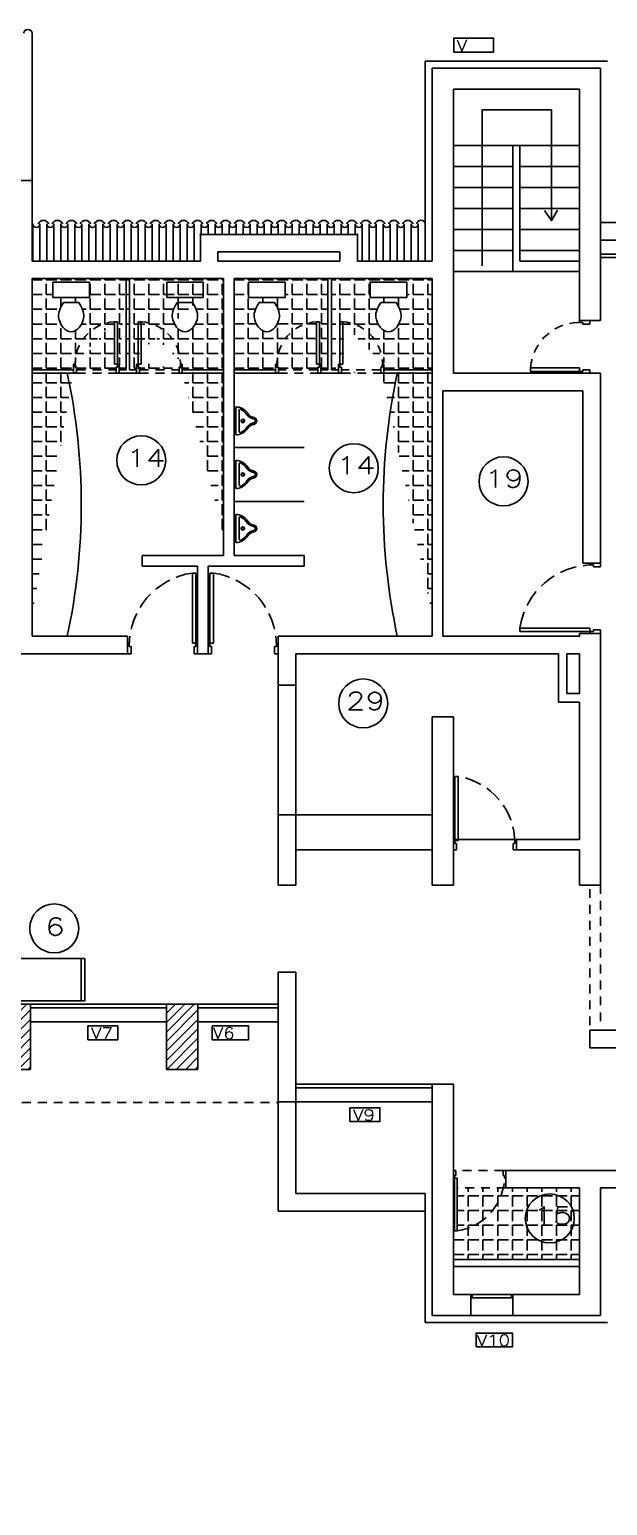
# Model space of a CAD drawing. Extents: x 672 to 748.9, y 170.5 to 217.8.
# Drawn here: x 711.24 to 719.49, y 196.77 to 217.82 of the extents above; entities that cross this region are included whole.
import ezdxf

# ---------------------------------------------------------------- set-up
doc = ezdxf.new("R2010")
doc.units = 0
doc.header["$LTSCALE"] = 0.02
doc.header["$MEASUREMENT"] = 0
doc.linetypes.add('ACAD_ISO02W100', pattern=[15, 12, -3])
doc.linetypes.add('HIDDEN', pattern=[9.525, 6.35, -3.175])
doc.layers.get('0').update_dxf_attribs({"linetype": 'CONTINUOUS'})
doc.layers.get('DEFPOINTS').update_dxf_attribs({"linetype": 'CONTINUOUS'})
for name, color, linetype in [('ACHURADO', 1, 'CONTINUOUS'), ('BAÑOS', 7, 'CONTINUOUS'), ('CUBIERTA', 12, 'CONTINUOUS'), ('LETRA', 21, 'CONTINUOUS'), ('MUEBLES', 7, 'CONTINUOUS'), ('MUROBAJO', 4, 'CONTINUOUS'), ('MUROS', 5, 'CONTINUOUS'), ('PISO', 1, 'CONTINUOUS'), ('PROYECCIONES', 253, 'HIDDEN'), ('PUERTAS', 40, 'CONTINUOUS'), ('VENTANAS', 40, 'CONTINUOUS')]:
    doc.layers.add(name, color=color, linetype=linetype)
doc.styles.add('ROMANS', font='romans.shx', dxfattribs={"width": 0.8})
doc.styles.get("Standard").update_dxf_attribs({"font": 'romans.shx', "width": 1.3})
pattern_1 = [(0, (-57.3638, 96.90203), (0, 0.20955), [0.1524, -0.05715]), (90, (-57.3638, 96.90203), (-0.20955, 1e-17), [0.1524, -0.05715])]

# ---------------------------------------------------------------- blocks, each defined once
blk = doc.blocks.new('PUERTA3')
at = {"layer": 'PUERTAS', "color": 4}
for p, q in [((-0.075, 0.15), (-0.075, 1.15)), ((-0.025, 1.15), (-0.075, 1.15)), ((-0.025, 0.15), (-0.025, 1.15)), ((-0.025, 0.15), (-0.075, 0.15))]:
    blk.add_line(p, q, dxfattribs=at)
at = {"layer": 'PUERTAS', "color": 7}
for p, q in [((-1, 0), (-1, 0.15)), ((-0.975, 0.15), (-1, 0.15)), ((-0.975, 0.1), (-0.975, 0.15)), ((-0.95, 0.1), (-0.975, 0.1)), ((-0.95, 0), (-0.95, 0.1)), ((-0.05, 0), (-0.05, 0.1)), ((-0.025, 0.1), (-0.05, 0.1))]:
    blk.add_line(p, q, dxfattribs=at)
at = {"layer": 'PUERTAS', "color": 7, "linetype": 'ACAD_ISO02W100'}
for p, q in [((0, 0), (-0.05, 0)), ((0, 0), (0, 0.15)), ((-0.95, 0), (-1, 0))]:
    blk.add_line(p, q, dxfattribs=at)
at = {"layer": 'PUERTAS', "color": 7, "linetype": 'Continuous'}
for p, q in [((0, 0.15), (-0.025, 0.15)), ((-0.025, 0.15), (-0.025, 0.1))]:
    blk.add_line(p, q, dxfattribs=at)
at = {"layer": 'PUERTAS', "color": 1, "linetype": 'ACAD_ISO02W100'}
blk.add_arc((0.075, 0.111), 1.05, 98.2102, 180.5872, dxfattribs=at)
blk = doc.blocks.new('SERVIDORESCONSULTA')
at = {"layer": 'MUEBLES', "linetype": 'Continuous'}
for p, q in [((-0.05, 0.6), (-0.05, 1.5)), ((-0.05, 0), (-0.05, 1.5)), ((0.05, 1.5), (-0.05, 1.5)), ((0.05, 0), (0.05, 1.5)), ((-1, 0), (-1, 0.6)), ((-0.05, 0.6), (-1, 0.6)), ((-0.95, 0), (-0.95, 0.6)), ((1, 0.6), (0.05, 0.6)), ((0.95, 0), (0.95, 0.6)), ((1, 0), (1, 0.6)), ((0, 0), (-1, 0)), ((0, 0), (1, 0))]:
    blk.add_line(p, q, dxfattribs=at)
blk = doc.blocks.new('PUERTA4')
at = {"layer": 'PUERTAS', "color": 4}
for p, q in [((-0.075, 0.15), (-0.075, 1.15)), ((-0.025, 1.15), (-0.075, 1.15)), ((-0.025, 0.15), (-0.025, 1.15)), ((-0.025, 0.15), (-0.075, 0.15))]:
    blk.add_line(p, q, dxfattribs=at)
at = {"layer": 'PUERTAS', "color": 7}
for p, q in [((-1, 0), (-1, 0.15)), ((-0.975, 0.15), (-1, 0.15)), ((-0.975, 0.1), (-0.975, 0.15)), ((-0.95, 0.1), (-0.975, 0.1)), ((-0.95, 0), (-0.95, 0.1)), ((-0.05, 0), (-0.05, 0.1)), ((-0.025, 0.1), (-0.05, 0.1))]:
    blk.add_line(p, q, dxfattribs=at)
at = {"layer": 'PUERTAS', "color": 7, "linetype": 'ACAD_ISO02W100'}
for p, q in [((0, 0), (-0.05, 0)), ((0, 0), (0, 0.15)), ((-0.95, 0), (-1, 0))]:
    blk.add_line(p, q, dxfattribs=at)
at = {"layer": 'PUERTAS', "color": 7, "linetype": 'Continuous'}
for p, q in [((0, 0.15), (-0.025, 0.15)), ((-0.025, 0.15), (-0.025, 0.1))]:
    blk.add_line(p, q, dxfattribs=at)
at = {"layer": 'PUERTAS', "color": 1, "linetype": 'ACAD_ISO02W100'}
blk.add_arc((0.075, 0.111), 1.05, 98.2102, 180.5872, dxfattribs=at)
blk = doc.blocks.new('PUERTA2')
at = {"layer": 'PUERTAS', "color": 7}
for p, q in [((-0.15, 0.725), (-0.15, 0.75)), ((0, 0.75), (-0.15, 0.75)), ((-0.1, 0.725), (-0.15, 0.725)), ((-0.1, 0.7), (-0.1, 0.725)), ((0, 0.7), (-0.1, 0.7)), ((0, 0), (-0.15, 0)), ((0, 0.05), (-0.1, 0.05)), ((-0.1, 0.025), (-0.1, 0.05))]:
    blk.add_line(p, q, dxfattribs=at)
at = {"layer": 'PUERTAS', "color": 7, "linetype": 'ACAD_ISO02W100'}
for p, q in [((0, 0.7), (0, 0.75)), ((0, 0), (0, 0.05))]:
    blk.add_line(p, q, dxfattribs=at)
at = {"layer": 'PUERTAS', "color": 4}
for p, q in [((-0.15, 0.075), (-0.848, 0.075)), ((-0.848, 0.075), (-0.848, 0.025)), ((-0.15, 0.025), (-0.848, 0.025)), ((-0.15, 0.025), (-0.15, 0.075))]:
    blk.add_line(p, q, dxfattribs=at)
at = {"layer": 'PUERTAS', "color": 7, "linetype": 'Continuous'}
for p, q in [((-0.15, 0.025), (-0.1, 0.025)), ((-0.15, 0), (-0.15, 0.025))]:
    blk.add_line(p, q, dxfattribs=at)
at = {"layer": 'PUERTAS', "color": 1, "linetype": 'HIDDEN'}
blk.add_arc((-0.15, 0.025), 0.7, 85.904, 175.904, dxfattribs=at)
blk = doc.blocks.new('PUERTA1')
at = {"layer": 'PUERTAS', "color": 4}
for p, q in [((-0.075, 0.848), (-0.025, 0.848)), ((-0.075, 0.15), (-0.075, 0.848)), ((-0.025, 0.15), (-0.025, 0.848)), ((-0.025, 0.15), (-0.075, 0.15))]:
    blk.add_line(p, q, dxfattribs=at)
at = {"layer": 'PUERTAS', "color": 7}
for p, q in [((-0.75, 0.15), (-0.75, 0)), ((-0.725, 0.15), (-0.75, 0.15)), ((-0.7, 0), (-0.75, 0)), ((-0.725, 0.1), (-0.725, 0.15)), ((-0.7, 0.1), (-0.725, 0.1)), ((-0.7, 0), (-0.7, 0.1)), ((-0.05, 0), (-0.05, 0.1)), ((-0.025, 0.1), (-0.05, 0.1)), ((0, 0), (-0.05, 0)), ((0, 0.15), (0, 0))]:
    blk.add_line(p, q, dxfattribs=at)
at = {"layer": 'PUERTAS', "color": 7, "linetype": 'Continuous'}
for q in [(0, 0.15), (-0.025, 0.1)]:
    blk.add_line((-0.025, 0.15), q, dxfattribs=at)
at = {"layer": 'PUERTAS', "color": 1, "linetype": 'HIDDEN'}
blk.add_arc((-0.025, 0.15), 0.7, 94.096, 184.096, dxfattribs=at)
blk = doc.blocks.new('ORINAL')
at = {"layer": 'BAÑOS', "linetype": 'Continuous'}
for p, q in [((0, 0.2), (0, -0.2)), ((0.05, 0.155), (0.05, -0.155))]:
    blk.add_line(p, q, dxfattribs=at)
for radius in [0.025, 0.02]:
    blk.add_circle((0.1, 0), radius, dxfattribs=at)
for centre, radius, start, end in [((0, 0), 0.2, 32.9314, 90), ((0.063, 0.154), 0.0132, 68.2939, 175.9794), ((0, 0), 0.18, 32.9314, 67.8012), ((0.281, 0.182), 0.155, 213.0366, 260.2168), ((0.281, 0.182), 0.135, 213.0366, 260.2168), ((0.25, 0), 0.03, 0, 80.7984), ((0.25, 0), 0.03, 279.2016, 0), ((0.25, 0), 0.05, 0, 80.7984), ((0.25, 0), 0.05, 279.2016, 0), ((0, 0), 0.2, 270, 327.0686), ((0.063, -0.154), 0.0132, 184.0206, 291.7061), ((0, 0), 0.18, 292.1988, 327.0686), ((0.281, -0.182), 0.155, 99.7832, 146.9634), ((0.281, -0.182), 0.135, 99.7832, 146.9634)]:
    blk.add_arc(centre, radius, start, end, dxfattribs=at)
blk = doc.blocks.new('SANITARIO')
at = {"layer": 'BAÑOS'}
for p, q in [((-0.257, -0.22), (-0.257, 0)), ((-0.257, 0), (0.263, 0)), ((0.263, 0), (0.263, -0.22)), ((-0.257, -0.22), (0.263, -0.22)), ((-0.107, -0.29), (0.113, -0.29))]:
    blk.add_line(p, q, dxfattribs=at)
blk.add_spline([(-0.107, -0.29), (-0.177, -0.5), (0.003, -0.71), (0.183, -0.5), (0.113, -0.29)], degree=3, dxfattribs=at)

msp = doc.modelspace()

# ---------------------------------------------------------------- hatches: boundary and pattern name
at = {"layer": 'ACHURADO', "linetype": 'Continuous'}
h = msp.add_hatch(dxfattribs=at)
h.set_pattern_fill('ANGLE', color=256, scale=0.03, style=0)
h.set_pattern_definition(pattern_1)
h.paths.add_polyline_path([(712.0907, 214.2191), (712.0907, 213.9991), (711.5707, 213.9991), (711.5707, 214.2191)], flags=16)
edge = h.paths.add_edge_path(flags=16)
edge.add_line((711.7207, 213.9291), (711.9407, 213.9291))
edge.add_spline(control_points=[(711.9407, 213.9291), (711.9798, 213.8627), (712.068, 213.7134), (711.8307, 213.3956), (711.5933, 213.7134), (711.6815, 213.8627), (711.7207, 213.9291)], knot_values=[0, 0, 0, 0, 0.2213594, 0.4979458, 0.7745321, 0.9958915, 0.9958915, 0.9958915, 0.9958915], degree=3, periodic=0)
edge = h.paths.add_edge_path(flags=0)
edge.add_line((711.7207, 213.9291), (711.9407, 213.9291))
edge.add_spline(control_points=[(711.9407, 213.9291), (711.9798, 213.8627), (712.068, 213.7134), (711.8307, 213.3956), (711.5933, 213.7134), (711.6815, 213.8627), (711.7207, 213.9291)], knot_values=[0, 0, 0, 0, 0.2213594, 0.4979458, 0.7745321, 0.9958915, 0.9958915, 0.9958915, 0.9958915], degree=3, periodic=0)
edge = h.paths.add_edge_path(flags=0)
edge.add_line((711.7207, 213.9291), (711.9407, 213.9291))
edge.add_spline(control_points=[(711.9407, 213.9291), (711.9798, 213.8627), (712.068, 213.7134), (711.8307, 213.3956), (711.5933, 213.7134), (711.6815, 213.8627), (711.7207, 213.9291)], knot_values=[0, 0, 0, 0, 0.2213594, 0.4979458, 0.7745321, 0.9958915, 0.9958915, 0.9958915, 0.9958915], degree=3, periodic=0)
edge = h.paths.add_edge_path(flags=0)
edge.add_line((711.7207, 213.9291), (711.9407, 213.9291))
edge.add_spline(control_points=[(711.9407, 213.9291), (711.9798, 213.8627), (712.068, 213.7134), (711.8307, 213.3956), (711.5933, 213.7134), (711.6815, 213.8627), (711.7207, 213.9291)], knot_values=[0, 0, 0, 0, 0.2213594, 0.4979458, 0.7745321, 0.9958915, 0.9958915, 0.9958915, 0.9958915], degree=3, periodic=0)
edge = h.paths.add_edge_path(flags=0)
edge.add_line((711.7207, 213.9291), (711.9407, 213.9291))
edge.add_spline(control_points=[(711.9407, 213.9291), (711.9798, 213.8627), (712.068, 213.7134), (711.8307, 213.3956), (711.5933, 213.7134), (711.6815, 213.8627), (711.7207, 213.9291)], knot_values=[0, 0, 0, 0, 0.2213594, 0.4979458, 0.7745321, 0.9958915, 0.9958915, 0.9958915, 0.9958915], degree=3, periodic=0)
edge = h.paths.add_edge_path(flags=0)
edge.add_line((711.7207, 213.9291), (711.9407, 213.9291))
edge.add_spline(control_points=[(711.9407, 213.9291), (711.9798, 213.8627), (712.068, 213.7134), (711.8307, 213.3956), (711.5933, 213.7134), (711.6815, 213.8627), (711.7207, 213.9291)], knot_values=[0, 0, 0, 0, 0.2213594, 0.4979458, 0.7745321, 0.9958915, 0.9958915, 0.9958915, 0.9958915], degree=3, periodic=0)
edge = h.paths.add_edge_path(flags=0)
edge.add_line((711.7207, 213.9291), (711.9407, 213.9291))
edge.add_spline(control_points=[(711.9407, 213.9291), (711.9798, 213.8627), (712.068, 213.7134), (711.8307, 213.3956), (711.5933, 213.7134), (711.6815, 213.8627), (711.7207, 213.9291)], knot_values=[0, 0, 0, 0, 0.2213594, 0.4979458, 0.7745321, 0.9958915, 0.9958915, 0.9958915, 0.9958915], degree=3, periodic=0)
edge = h.paths.add_edge_path(flags=0)
edge.add_line((711.7207, 213.9291), (711.9407, 213.9291))
edge.add_spline(control_points=[(711.9407, 213.9291), (711.9798, 213.8627), (712.068, 213.7134), (711.8307, 213.3956), (711.5933, 213.7134), (711.6815, 213.8627), (711.7207, 213.9291)], knot_values=[0, 0, 0, 0, 0.2213594, 0.4979458, 0.7745321, 0.9958915, 0.9958915, 0.9958915, 0.9958915], degree=3, periodic=0)
edge = h.paths.add_edge_path(flags=0)
edge.add_line((711.7207, 213.9291), (711.9407, 213.9291))
edge.add_spline(control_points=[(711.9407, 213.9291), (711.9798, 213.8627), (712.068, 213.7134), (711.8307, 213.3956), (711.5933, 213.7134), (711.6815, 213.8627), (711.7207, 213.9291)], knot_values=[0, 0, 0, 0, 0.2213594, 0.4979458, 0.7745321, 0.9958915, 0.9958915, 0.9958915, 0.9958915], degree=3, periodic=0)
edge = h.paths.add_edge_path()
edge.add_line((714.0079, 214.2691), (711.2779, 214.2691))
edge.add_line((711.2779, 214.2691), (711.2779, 209.4691))
edge.add_line((711.8679, 212.9691), (711.2779, 212.9691))
edge.add_line((711.9179, 212.9691), (712.4679, 212.9691))
edge.add_line((712.6179, 212.9691), (712.5179, 212.9691))
edge.add_line((712.6179, 214.2691), (712.6179, 212.9691))
edge.add_line((712.4929, 213.0191), (712.4929, 213.6691))
edge.add_line((712.4429, 213.0691), (712.4429, 213.6691))
edge.add_line((711.8929, 213.0691), (711.8679, 213.0691))
edge.add_line((711.9179, 213.0191), (711.8929, 213.0191))
edge.add_line((711.8929, 213.0191), (711.8929, 213.0691))
edge.add_line((711.8679, 213.0691), (711.8679, 212.9191))
edge.add_line((711.9179, 212.9191), (711.9179, 213.0191))
edge.add_line((712.4429, 213.6691), (712.4929, 213.6691))
edge.add_line((712.5179, 213.0691), (712.4429, 213.0691))
edge.add_line((712.5179, 213.0691), (712.5179, 212.9191))
edge.add_line((712.4929, 213.0191), (712.4679, 213.0191))
edge.add_line((712.4679, 212.9191), (712.4679, 213.0191))
h = msp.add_hatch(dxfattribs=at)
h.set_pattern_fill('ANGLE', color=256, scale=0.03, style=0)
h.set_pattern_definition(pattern_1)
edge = h.paths.add_edge_path(flags=16)
edge.add_spline(control_points=[(713.344, 213.9291), (713.3048, 213.8627), (713.2166, 213.7134), (713.454, 213.3956), (713.6913, 213.7134), (713.6032, 213.8627), (713.564, 213.9291)], knot_values=[0, 0, 0, 0, 0.2213594, 0.4979458, 0.7745321, 0.9958915, 0.9958915, 0.9958915, 0.9958915], degree=3, periodic=0)
edge.add_line((713.564, 213.9291), (713.344, 213.9291))
h.paths.add_polyline_path([(713.194, 213.9991), (713.714, 213.9991), (713.714, 214.2191), (713.194, 214.2191)], flags=16)
h.paths.add_polyline_path([(713.194, 213.9991), (713.714, 213.9991), (713.714, 214.2191), (713.194, 214.2191)], flags=0)
h.paths.add_polyline_path([(713.194, 213.9991), (713.714, 213.9991), (713.714, 214.2191), (713.194, 214.2191)], flags=0)
h.paths.add_polyline_path([(713.194, 213.9991), (713.714, 213.9991), (713.714, 214.2191), (713.194, 214.2191)], flags=0)
h.paths.add_polyline_path([(713.194, 213.9991), (713.714, 213.9991), (713.714, 214.2191), (713.194, 214.2191)], flags=0)
h.paths.add_polyline_path([(713.194, 213.9991), (713.714, 213.9991), (713.714, 214.2191), (713.194, 214.2191)], flags=0)
h.paths.add_polyline_path([(713.194, 213.9991), (713.714, 213.9991), (713.714, 214.2191), (713.194, 214.2191)], flags=0)
h.paths.add_polyline_path([(713.194, 213.9991), (713.714, 213.9991), (713.714, 214.2191), (713.194, 214.2191)], flags=0)
h.paths.add_polyline_path([(713.194, 213.9991), (713.714, 213.9991), (713.714, 214.2191), (713.194, 214.2191)], flags=0)
edge = h.paths.add_edge_path()
edge.add_line((714.0079, 214.2691), (711.2779, 214.2691))
edge.add_line((712.6679, 214.2691), (712.6679, 212.9691))
edge.add_line((712.7679, 212.9691), (712.6679, 212.9691))
edge.add_line((712.8179, 212.9691), (713.3679, 212.9691))
edge.add_line((714.0079, 212.9691), (713.4179, 212.9691))
edge.add_line((714.0079, 210.6191), (714.0079, 214.2691))
edge.add_line((712.8429, 213.0691), (712.8429, 213.6691))
edge.add_line((712.7929, 213.0191), (712.7929, 213.6691))
edge.add_line((712.7679, 213.0691), (712.8429, 213.0691))
edge.add_line((712.7679, 213.0691), (712.7679, 212.9191))
edge.add_line((712.7929, 213.0191), (712.8179, 213.0191))
edge.add_line((712.8179, 212.9191), (712.8179, 213.0191))
edge.add_line((712.8429, 213.6691), (712.7929, 213.6691))
edge.add_line((713.4179, 213.0691), (713.4179, 212.9191))
edge.add_line((713.3929, 213.0691), (713.4179, 213.0691))
edge.add_line((713.3929, 213.0191), (713.3929, 213.0691))
edge.add_line((713.3679, 212.9191), (713.3679, 213.0191))
edge.add_line((713.3679, 213.0191), (713.3929, 213.0191))
at = {"layer": 'ACHURADO', "linetype": 'Continuous', "ltscale": 0.02}
h = msp.add_hatch(dxfattribs=at)
h.set_pattern_fill('ANGLE', color=256, scale=0.03, style=0)
h.set_pattern_definition([(0, (-115.66951, 0.3), (0, 0.20955), [0.1524, -0.05715]), (90, (-115.66951, 0.3), (-0.20955, 1e-17), [0.1524, -0.05715])])
edge = h.paths.add_edge_path()
edge.add_line((715.333, 213.6532), (715.3763, 213.6532))
edge.add_line((715.3763, 213.6532), (715.3763, 213.0489))
edge.add_line((715.3763, 213.0489), (715.3979, 213.0489))
edge.add_line((715.3979, 213.0489), (715.3979, 212.9691))
edge.add_line((715.3979, 212.9691), (715.4979, 212.9691))
edge.add_line((715.4979, 212.9691), (715.4979, 214.2691))
edge.add_line((715.4979, 214.2691), (715.1879, 214.2691))
edge.add_line((715.1879, 214.2691), (714.6227, 214.2691))
edge.add_line((714.6227, 214.2691), (714.6227, 214.2191))
edge.add_line((714.6227, 214.2191), (714.8858, 214.2191))
edge.add_line((714.8858, 214.2191), (714.8858, 213.9991))
edge.add_line((714.8858, 213.9991), (714.6227, 213.9991))
edge.add_line((714.6227, 213.9991), (714.6227, 213.9291))
edge.add_line((714.6227, 213.9291), (714.7358, 213.9291))
edge.add_spline(control_points=[(714.7358, 213.9291), (714.775, 213.8627), (714.8631, 213.7134), (714.6258, 213.3956), (714.3884, 213.7134), (714.4766, 213.8627), (714.5158, 213.9291)], knot_values=[0, 0, 0, 0, 0.2213594, 0.4979458, 0.7745321, 0.9958915, 0.9958915, 0.9958915, 0.9958915], degree=3, periodic=0)
edge.add_line((714.5158, 213.9291), (714.6227, 213.9291))
edge.add_line((714.6227, 213.9291), (714.6227, 213.9991))
edge.add_line((714.6227, 213.9991), (714.3658, 213.9991))
edge.add_line((714.3658, 213.9991), (714.3658, 214.2191))
edge.add_line((714.3658, 214.2191), (714.6227, 214.2191))
edge.add_line((714.6227, 214.2191), (714.6227, 214.2691))
edge.add_line((714.6227, 214.2691), (714.1579, 214.2691))
edge.add_line((714.1579, 214.2691), (714.1579, 212.9691))
edge.add_line((714.1579, 212.9691), (714.7488, 212.9691))
edge.add_line((714.7488, 212.9691), (714.7488, 213.0489))
edge.add_line((714.7488, 213.0489), (714.7704, 213.0489))
edge.add_arc((715.3763, 213.0489), 0.6058, 94.09604, 180, ccw=False)
h.paths.add_polyline_path([(714.772, 213.0057), (714.7921, 213.0057), (714.7921, 212.9691), (715.3547, 212.9691), (715.3547, 213.0057), (715.3763, 213.0057), (715.3763, 213.0489), (715.333, 213.0489), (715.333, 213.6532, 0.4142136)], flags=17)
at = {"layer": 'ACHURADO', "linetype": 'Continuous'}
h = msp.add_hatch(dxfattribs=at)
h.set_pattern_fill('ANGLE', color=256, scale=0.03, style=0)
h.set_pattern_definition(pattern_1)
h.paths.add_polyline_path([(716.102, 214.2191), (716.622, 214.2191), (716.622, 213.9991), (716.102, 213.9991)], flags=16)
edge = h.paths.add_edge_path(flags=16)
edge.add_line((716.252, 213.9291), (716.472, 213.9291))
edge.add_spline(control_points=[(716.472, 213.9291), (716.5112, 213.8627), (716.5993, 213.7134), (716.362, 213.3956), (716.1246, 213.7134), (716.2128, 213.8627), (716.252, 213.9291)], knot_values=[0, 0, 0, 0, 0.2213594, 0.4979458, 0.7745321, 0.9958915, 0.9958915, 0.9958915, 0.9958915], degree=3, periodic=0)
edge = h.paths.add_edge_path(flags=0)
edge.add_line((716.252, 213.9291), (716.472, 213.9291))
edge.add_spline(control_points=[(716.472, 213.9291), (716.5112, 213.8627), (716.5993, 213.7134), (716.362, 213.3956), (716.1246, 213.7134), (716.2128, 213.8627), (716.252, 213.9291)], knot_values=[0, 0, 0, 0, 0.2213594, 0.4979458, 0.7745321, 0.9958915, 0.9958915, 0.9958915, 0.9958915], degree=3, periodic=0)
edge = h.paths.add_edge_path(flags=0)
edge.add_line((716.252, 213.9291), (716.472, 213.9291))
edge.add_spline(control_points=[(716.472, 213.9291), (716.5112, 213.8627), (716.5993, 213.7134), (716.362, 213.3956), (716.1246, 213.7134), (716.2128, 213.8627), (716.252, 213.9291)], knot_values=[0, 0, 0, 0, 0.2213594, 0.4979458, 0.7745321, 0.9958915, 0.9958915, 0.9958915, 0.9958915], degree=3, periodic=0)
edge = h.paths.add_edge_path(flags=0)
edge.add_line((716.252, 213.9291), (716.472, 213.9291))
edge.add_spline(control_points=[(716.472, 213.9291), (716.5112, 213.8627), (716.5993, 213.7134), (716.362, 213.3956), (716.1246, 213.7134), (716.2128, 213.8627), (716.252, 213.9291)], knot_values=[0, 0, 0, 0, 0.2213594, 0.4979458, 0.7745321, 0.9958915, 0.9958915, 0.9958915, 0.9958915], degree=3, periodic=0)
edge = h.paths.add_edge_path(flags=0)
edge.add_line((716.252, 213.9291), (716.472, 213.9291))
edge.add_spline(control_points=[(716.472, 213.9291), (716.5112, 213.8627), (716.5993, 213.7134), (716.362, 213.3956), (716.1246, 213.7134), (716.2128, 213.8627), (716.252, 213.9291)], knot_values=[0, 0, 0, 0, 0.2213594, 0.4979458, 0.7745321, 0.9958915, 0.9958915, 0.9958915, 0.9958915], degree=3, periodic=0)
edge = h.paths.add_edge_path(flags=0)
edge.add_line((716.252, 213.9291), (716.472, 213.9291))
edge.add_spline(control_points=[(716.472, 213.9291), (716.5112, 213.8627), (716.5993, 213.7134), (716.362, 213.3956), (716.1246, 213.7134), (716.2128, 213.8627), (716.252, 213.9291)], knot_values=[0, 0, 0, 0, 0.2213594, 0.4979458, 0.7745321, 0.9958915, 0.9958915, 0.9958915, 0.9958915], degree=3, periodic=0)
edge = h.paths.add_edge_path(flags=0)
edge.add_line((716.252, 213.9291), (716.472, 213.9291))
edge.add_spline(control_points=[(716.472, 213.9291), (716.5112, 213.8627), (716.5993, 213.7134), (716.362, 213.3956), (716.1246, 213.7134), (716.2128, 213.8627), (716.252, 213.9291)], knot_values=[0, 0, 0, 0, 0.2213594, 0.4979458, 0.7745321, 0.9958915, 0.9958915, 0.9958915, 0.9958915], degree=3, periodic=0)
edge = h.paths.add_edge_path(flags=0)
edge.add_line((716.252, 213.9291), (716.472, 213.9291))
edge.add_spline(control_points=[(716.472, 213.9291), (716.5112, 213.8627), (716.5993, 213.7134), (716.362, 213.3956), (716.1246, 213.7134), (716.2128, 213.8627), (716.252, 213.9291)], knot_values=[0, 0, 0, 0, 0.2213594, 0.4979458, 0.7745321, 0.9958915, 0.9958915, 0.9958915, 0.9958915], degree=3, periodic=0)
edge = h.paths.add_edge_path(flags=0)
edge.add_line((716.252, 213.9291), (716.472, 213.9291))
edge.add_spline(control_points=[(716.472, 213.9291), (716.5112, 213.8627), (716.5993, 213.7134), (716.362, 213.3956), (716.1246, 213.7134), (716.2128, 213.8627), (716.252, 213.9291)], knot_values=[0, 0, 0, 0, 0.2213594, 0.4979458, 0.7745321, 0.9958915, 0.9958915, 0.9958915, 0.9958915], degree=3, periodic=0)
edge = h.paths.add_edge_path()
edge.add_line((716.9879, 214.2691), (716.9879, 209.4691))
edge.add_line((716.9879, 214.2691), (715.1879, 214.2691))
edge.add_line((715.5479, 214.2691), (715.5479, 212.9691))
edge.add_line((715.5479, 212.9691), (715.6479, 212.9691))
edge.add_line((716.2479, 212.9691), (715.6979, 212.9691))
edge.add_line((716.2979, 212.9691), (716.9879, 212.9691))
edge.add_line((715.6979, 212.9191), (715.6979, 213.0191))
edge.add_line((715.6729, 213.0191), (715.6979, 213.0191))
edge.add_line((715.6729, 213.0191), (715.6729, 213.6691))
edge.add_line((715.6479, 213.0691), (715.7229, 213.0691))
edge.add_line((715.6479, 213.0691), (715.6479, 212.9191))
edge.add_line((715.7229, 213.0691), (715.7229, 213.6691))
edge.add_line((715.7229, 213.6691), (715.6729, 213.6691))
edge.add_line((716.2729, 213.0691), (716.2979, 213.0691))
edge.add_line((716.2979, 213.0691), (716.2979, 212.9191))
edge.add_line((716.2729, 213.0191), (716.2729, 213.0691))
edge.add_line((716.2479, 213.0191), (716.2729, 213.0191))
edge.add_line((716.2479, 212.9191), (716.2479, 213.0191))
at = {"layer": 'ACHURADO'}
h = msp.add_hatch(dxfattribs=at)
h.set_pattern_fill('ANSI31', color=256, scale=0.03, style=0)
h.set_pattern_definition([(45, (47.33833, -119.68091), (-0.067351921, 0.067351921), [])])
h.paths.add_polyline_path([(711.0279, 203.9191), (710.8029, 203.9191), (710.8029, 202.9891), (711.0279, 202.9891)])
h.paths.add_polyline_path([(711.2529, 203.9191), (711.0279, 203.9191), (711.0279, 202.9891), (711.2529, 202.9891)])
h = msp.add_hatch(dxfattribs=at)
h.set_pattern_fill('ANSI31', color=256, scale=0.03, style=0)
h.set_pattern_definition([(45, (49.72833, -119.68091), (-0.067351921, 0.067351921), [])])
h.paths.add_polyline_path([(713.4179, 203.9191), (713.1929, 203.9191), (713.1929, 202.9891), (713.4179, 202.9891)])
h.paths.add_polyline_path([(713.6429, 203.9191), (713.4179, 203.9191), (713.4179, 202.9891), (713.6429, 202.9891)])
at = {"layer": 'ACHURADO', "ltscale": 0.02}
h = msp.add_hatch(dxfattribs=at)
h.set_pattern_fill('ANGLE', color=256, scale=0.03, angle=270, style=0)
h.set_pattern_definition([(270, (-115.66951, -0.19), (0.20955, -4e-17), [0.1524, -0.05715]), (0, (-115.66951, -0.19), (5e-17, 0.20955), [0.1524, -0.05715])])
h.paths.add_polyline_path([(719.0879, 201.2991), (718.0379, 201.2991), (718.0379, 201.3014), (718.0018, 201.3014, -0.3139807), (717.3442, 200.6866), (717.3067, 200.6866), (717.3067, 201.4366), (717.2879, 201.4366), (717.2879, 201.3014), (717.2879, 200.2791), (719.0879, 200.2791)])
h.paths.add_polyline_path([(717.3442, 200.6866, 0.3139807), (718.0018, 201.3014), (717.3442, 201.3014)], flags=16)

# ---------------------------------------------------------------- linework, layer by layer
at = {"ltscale": 0.02}
for points in [[(717.697, 214.4498), (717.697, 216.6761), (718.6872, 216.6761), (718.6872, 215.0957), (718.589, 215.2413)], [(718.6872, 215.0957), (718.7741, 215.2452)]]:
    msp.add_lwpolyline(points, dxfattribs=at)
at = {"layer": 'CUBIERTA'}
for p, q in [((711.2779, 215.6691), (711.2779, 217.7691)), ((711.2879, 214.5191), (711.2879, 215.0491)), ((711.2879, 214.5191), (711.2879, 215.0491)), ((711.3879, 214.5191), (711.3879, 215.0491)), ((711.4879, 214.5191), (711.4879, 215.0491)), ((711.4879, 214.5191), (711.4879, 215.0491)), ((711.5879, 214.5191), (711.5879, 215.0491)), ((711.6879, 214.5191), (711.6879, 215.0491)), ((711.6879, 214.5191), (711.6879, 215.0491)), ((711.7879, 214.5191), (711.7879, 215.0491)), ((711.8879, 214.5191), (711.8879, 215.0491)), ((711.9879, 214.5191), (711.9879, 215.0491)), ((712.0879, 214.5191), (712.0879, 215.0491)), ((712.1879, 214.5191), (712.1879, 215.0491)), ((712.2879, 214.5191), (712.2879, 215.0491)), ((712.2879, 214.5191), (712.2879, 215.0491)), ((712.3879, 214.5191), (712.3879, 215.0491)), ((712.4879, 214.5191), (712.4879, 215.0491)), ((712.4879, 214.5191), (712.4879, 215.0491)), ((712.5879, 214.5191), (712.5879, 215.0491)), ((712.6879, 214.5191), (712.6879, 215.0491)), ((712.7879, 214.5191), (712.7879, 215.0491)), ((712.8879, 214.5191), (712.8879, 215.0491)), ((712.9879, 214.5191), (712.9879, 215.0491)), ((713.0879, 214.5191), (713.0879, 215.0491)), ((713.1879, 214.5191), (713.1879, 215.0491)), ((713.2879, 214.5191), (713.2879, 215.0491)), ((713.2879, 214.5191), (713.2879, 215.0491)), ((713.3879, 214.5191), (713.3879, 215.0491)), ((713.4879, 214.5191), (713.4879, 215.0491)), ((713.4879, 214.5191), (713.4879, 215.0491)), ((713.5879, 214.5191), (713.5879, 215.0491)), ((713.5879, 214.5191), (713.5879, 215.0491)), ((713.6879, 214.8991), (713.6879, 215.0491)), ((713.7879, 214.8991), (713.7879, 215.0491)), ((713.8879, 214.8991), (713.8879, 215.0491)), ((713.9879, 214.8991), (713.9879, 215.0491)), ((714.0879, 214.8991), (714.0879, 215.0491)), ((714.0879, 214.8991), (714.0879, 215.0491)), ((714.1879, 214.8991), (714.1879, 215.0491)), ((714.2879, 214.8991), (714.2879, 215.0491)), ((714.2879, 214.8991), (714.2879, 215.0491)), ((714.3879, 214.8991), (714.3879, 215.0491)), ((714.4879, 214.8991), (714.4879, 215.0491)), ((714.5879, 214.8991), (714.5879, 215.0491)), ((714.6879, 214.8991), (714.6879, 215.0491)), ((714.7879, 214.8991), (714.7879, 215.0491)), ((714.8879, 214.8991), (714.8879, 215.0491)), ((714.9879, 214.8991), (714.9879, 215.0491)), ((715.0879, 214.8991), (715.0879, 215.0491)), ((715.0879, 214.8991), (715.0879, 215.0491)), ((715.1879, 214.8991), (715.1879, 215.0491)), ((715.2879, 214.8991), (715.2879, 215.0491)), ((715.2879, 214.8991), (715.2879, 215.0491)), ((715.3879, 214.8991), (715.3879, 215.0491)), ((715.3879, 214.8991), (715.3879, 215.0491)), ((715.4879, 214.8991), (715.4879, 215.0491)), ((715.5879, 214.8991), (715.5879, 215.0491)), ((715.6879, 214.8991), (715.6879, 215.0491)), ((715.7879, 214.8991), (715.7879, 215.0491)), ((715.8879, 214.8991), (715.8879, 215.0491)), ((715.8879, 214.8991), (715.8879, 215.0491)), ((715.9879, 214.5191), (715.9879, 215.0491)), ((716.0879, 214.5191), (716.0879, 215.0491)), ((716.0879, 214.5191), (716.0879, 215.0491)), ((716.1879, 214.5191), (716.1879, 215.0491)), ((716.2879, 214.5191), (716.2879, 215.0491)), ((716.3879, 214.5191), (716.3879, 215.0491)), ((716.4879, 214.5191), (716.4879, 215.0491)), ((716.5879, 214.5191), (716.5879, 215.0491)), ((716.6879, 214.5191), (716.6879, 215.0491)), ((716.7879, 214.5191), (716.7879, 215.0491)), ((716.8879, 214.5191), (716.8879, 215.0491))]:
    msp.add_line(p, q, dxfattribs=at)
for centre, radius, start, end in [((711.2154, 217.7585), 0.0634, 9.65678, 170.34322), ((711.3379, 215.0491), 0.05, 180, 0), ((711.4379, 215.0179), 0.0813, 22.61986, 157.38014), ((711.5379, 215.0491), 0.05, 180, 0), ((711.6379, 215.0179), 0.0813, 22.61986, 157.38014), ((711.7379, 215.0491), 0.05, 180, 0), ((711.8379, 215.0179), 0.0813, 22.61986, 157.38014), ((711.9379, 215.0491), 0.05, 180, 0), ((711.9379, 215.0491), 0.05, 180, 0), ((712.0379, 215.0179), 0.0813, 22.61986, 157.38014), ((712.0379, 215.0179), 0.0813, 22.61986, 157.38014), ((712.1379, 215.0491), 0.05, 180, 0), ((712.2379, 215.0179), 0.0813, 22.61986, 157.38014), ((712.3379, 215.0491), 0.05, 180, 0), ((712.4379, 215.0179), 0.0813, 22.61986, 157.38014), ((712.5379, 215.0491), 0.05, 180, 0), ((712.6379, 215.0179), 0.0813, 22.61986, 157.38014), ((712.7379, 215.0491), 0.05, 180, 0), ((712.8379, 215.0179), 0.0813, 22.61986, 157.38014), ((712.9379, 215.0491), 0.05, 180, 0), ((713.0379, 215.0179), 0.0813, 22.61986, 157.38014), ((713.1379, 215.0491), 0.05, 180, 0), ((713.2379, 215.0179), 0.0813, 22.61986, 157.38014), ((713.3379, 215.0491), 0.05, 180, 0), ((713.4379, 215.0179), 0.0813, 22.61986, 157.38014), ((713.4379, 215.0179), 0.0813, 22.61986, 157.38014), ((713.5379, 215.0491), 0.05, 180, 0), ((713.6379, 215.0179), 0.0813, 22.61986, 157.38014), ((713.7379, 215.0491), 0.05, 180, 0), ((713.8379, 215.0179), 0.0813, 22.61986, 157.38014), ((713.9379, 215.0491), 0.05, 180, 0), ((714.0379, 215.0179), 0.0813, 22.61986, 157.38014), ((714.1379, 215.0491), 0.05, 180, 0), ((714.2379, 215.0179), 0.0813, 22.61986, 157.38014), ((714.3379, 215.0491), 0.05, 180, 0), ((714.4379, 215.0179), 0.0813, 22.61986, 157.38014), ((714.5379, 215.0491), 0.05, 180, 0), ((714.6379, 215.0179), 0.0813, 22.61986, 157.38014), ((714.7379, 215.0491), 0.05, 180, 0), ((714.8379, 215.0179), 0.0813, 22.61986, 157.38014), ((714.8379, 215.0179), 0.0813, 22.61986, 157.38014), ((714.9379, 215.0491), 0.05, 180, 0), ((715.0379, 215.0179), 0.0813, 22.61986, 157.38014), ((715.1379, 215.0491), 0.05, 180, 0), ((715.2379, 215.0179), 0.0813, 22.61986, 157.38014), ((715.3379, 215.0491), 0.05, 180, 0), ((715.4379, 215.0179), 0.0813, 22.61986, 157.38014), ((715.5379, 215.0491), 0.05, 180, 0), ((715.6379, 215.0179), 0.0813, 22.61986, 157.38014), ((715.7379, 215.0491), 0.05, 180, 0), ((715.8379, 215.0179), 0.0813, 22.61986, 157.38014), ((715.9379, 215.0491), 0.05, 180, 0), ((716.0379, 215.0179), 0.0813, 22.61986, 157.38014), ((716.1379, 215.0491), 0.05, 180, 0), ((716.2379, 215.0179), 0.0813, 22.61986, 157.38014), ((716.2379, 215.0179), 0.0813, 22.61986, 157.38014), ((716.3379, 215.0491), 0.05, 180, 0), ((716.4379, 215.0179), 0.0813, 22.61986, 157.38014), ((716.5379, 215.0491), 0.05, 180, 0), ((716.6379, 215.0179), 0.0813, 22.61986, 157.38014), ((716.7379, 215.0491), 0.05, 180, 0), ((716.8254, 215.0385), 0.0634, 9.65678, 170.34322)]:
    msp.add_arc(centre, radius, start, end, dxfattribs=at)
at = {"layer": 'DEFPOINTS', "color": 0, "linetype": 'ByBlock'}
for p in [(716.8879, 217.3691), (716.8879, 217.3691), (711.2779, 215.6691), (711.2779, 215.6691), (714.7879, 200.9691), (716.8879, 199.5691), (716.8879, 199.5691), (719.3879, 199.4791)]:
    msp.add_point(p, dxfattribs=at)
at = {"layer": 'LETRA', "color": 4, "linetype": 'Continuous'}
for centre in [(712.8343, 211.6763), (715.8666, 211.5643), (718.005, 211.3769), (716.0016, 208.2101), (711.5925, 205.0007), (718.6639, 200.8642)]:
    msp.add_circle(centre, 0.35, dxfattribs=at)
at = {"layer": 'MUEBLES'}
for p, q in [((712.5179, 212.9691), (712.5179, 212.9191)), ((714.7479, 212.9691), (714.7479, 212.9191)), ((715.3979, 212.9691), (715.3979, 212.9191)), ((714.7879, 208.4691), (714.7879, 206.6191)), ((715.0379, 208.4691), (715.0379, 206.6191)), ((719.0879, 200.2791), (717.2879, 200.2791)), ((719.0879, 200.1791), (717.2879, 200.1791))]:
    msp.add_line(p, q, dxfattribs=at)
at = {"layer": 'MUEBLES', "linetype": 'Continuous'}
for p, q in [((715.0379, 206.6191), (716.9879, 206.6191)), ((715.0379, 206.1191), (716.9879, 206.1191))]:
    msp.add_line(p, q, dxfattribs=at)
at = {"layer": 'MUROBAJO'}
for p, q in [((716.8879, 217.3691), (716.8879, 214.5191)), ((719.4879, 217.3691), (716.8879, 217.3691)), ((720.9879, 214.8191), (719.3879, 214.8191)), ((712.6179, 214.2691), (712.6179, 212.9691)), ((712.6679, 214.2691), (712.6679, 212.9691)), ((715.4979, 214.2691), (715.4979, 212.9691)), ((715.5479, 214.2691), (715.5479, 212.9691)), ((711.8677, 212.9691), (711.2779, 212.9691)), ((711.8679, 212.9191), (711.2779, 212.9191)), ((712.6179, 212.9691), (712.5179, 212.9691)), ((712.7679, 212.9191), (712.5179, 212.9191)), ((712.7679, 212.9691), (712.6679, 212.9691)), ((714.0079, 212.9691), (713.4171, 212.9691)), ((714.0079, 212.9191), (713.4171, 212.9191)), ((714.1579, 212.9691), (714.7479, 212.9691)), ((714.1579, 212.9191), (714.7479, 212.9191)), ((715.3979, 212.9691), (715.4979, 212.9691)), ((715.3979, 212.9191), (715.6479, 212.9191)), ((715.5479, 212.9691), (715.6479, 212.9691)), ((716.2967, 212.9691), (716.9879, 212.9691)), ((716.2967, 212.9191), (716.9879, 212.9191)), ((715.1579, 211.8591), (714.1579, 211.8591)), ((715.1579, 211.0891), (714.1579, 211.0891)), ((713.1929, 203.6691), (711.2529, 203.6691)), ((713.1929, 203.6691), (711.2529, 203.6691)), ((714.7879, 203.6691), (713.6429, 203.6691)), ((714.7879, 202.5271), (714.7879, 200.9691)), ((716.9879, 202.5271), (715.0379, 202.5271)), ((715.0379, 202.5271), (715.0379, 201.2191)), ((716.8879, 201.2191), (715.0379, 201.2191)), ((716.8879, 201.2191), (716.8879, 199.3791)), ((716.8879, 200.9691), (714.7879, 200.9691)), ((719.4879, 199.3791), (716.8879, 199.3791)), ((718.1379, 199.4791), (717.5379, 199.4791))]:
    msp.add_line(p, q, dxfattribs=at)
for centre, start, end in [((703.0889, 211.0441), 347.82294, 12.17706), ((725.177, 211.0441), 167.82294, 192.17706)]:
    msp.add_arc(centre, 8.8891, start, end, dxfattribs=at)
at = {"layer": 'MUROS', "color": 5}
for p, q in [((716.9879, 217.2691), (716.9879, 214.5191)), ((719.3879, 217.2691), (719.3879, 215.0691)), ((717.2879, 216.9691), (717.2879, 212.9191)), ((719.0879, 216.9691), (719.0879, 213.6691)), ((719.3879, 215.0691), (719.3879, 213.6691)), ((716.9879, 214.2691), (716.9879, 209.1691)), ((719.3879, 212.9191), (719.3879, 210.2091)), ((717.1379, 212.6691), (717.1379, 209.1691)), ((719.1379, 212.6691), (719.1379, 210.2091)), ((719.0879, 209.2091), (719.0879, 209.1691)), ((719.3879, 209.2091), (719.3879, 205.6191)), ((719.0879, 208.9191), (719.0879, 208.3491)), ((719.0879, 208.2291), (719.0879, 206.2691)), ((719.0879, 206.1191), (719.0879, 205.6191))]:
    msp.add_line(p, q, dxfattribs=at)
at = {"layer": 'MUROS'}
for p, q in [((719.3879, 217.2691), (716.9879, 217.2691)), ((719.0879, 216.9691), (717.2879, 216.9691)), ((711.2779, 215.6691), (710.0029, 215.6691)), ((711.2779, 215.6691), (711.2779, 214.5191)), ((715.9179, 214.8991), (713.6779, 214.8991)), ((713.6779, 214.8991), (713.6779, 214.5191)), ((715.9179, 214.8991), (715.9179, 214.5191)), ((713.9279, 214.6491), (713.9279, 214.5191)), ((715.6679, 214.6491), (713.9279, 214.6491)), ((715.6679, 214.6491), (715.6679, 214.5191)), ((713.6779, 214.5191), (711.2779, 214.5191)), ((715.6679, 214.5191), (713.9279, 214.5191)), ((716.9879, 214.5191), (715.9179, 214.5191)), ((711.2779, 214.2691), (711.2779, 209.1691)), ((713.4179, 214.2691), (711.2779, 214.2691)), ((711.2779, 214.2691), (711.2779, 209.1691)), ((714.0079, 214.2691), (711.2779, 214.2691)), ((714.0079, 210.3191), (714.0079, 214.2691)), ((714.1579, 210.3191), (714.1579, 214.2691)), ((715.1879, 214.2691), (714.1579, 214.2691)), ((716.8879, 214.2691), (715.1879, 214.2691)), ((716.9879, 214.2691), (715.1879, 214.2691)), ((719.3879, 213.6691), (719.0879, 213.6691)), ((719.3879, 212.9191), (717.2879, 212.9191)), ((719.1379, 212.6691), (717.1379, 212.6691)), ((714.0079, 210.3191), (712.8467, 210.3191)), ((715.1579, 210.3191), (714.1579, 210.3191)), ((715.1579, 210.1691), (715.1579, 210.3191)), ((713.6379, 210.1691), (712.8467, 210.1691)), ((713.6379, 210.1691), (713.6379, 208.9191)), ((715.1579, 210.1691), (713.7879, 210.1691)), ((713.7879, 210.1691), (713.7879, 208.9191)), ((712.6379, 209.1691), (711.2779, 209.1691)), ((712.6379, 209.1691), (712.6379, 208.9191)), ((716.9879, 209.1691), (714.7879, 209.1691)), ((719.0879, 209.1691), (717.1379, 209.1691)), ((719.3879, 209.2091), (719.0879, 209.2091)), ((719.0879, 209.2091), (719.0879, 209.1691)), ((712.6379, 208.9191), (710.8779, 208.9191)), ((718.7879, 208.9191), (715.0379, 208.9191)), ((718.7879, 208.9191), (718.7879, 208.2291)), ((719.0879, 208.9191), (718.9079, 208.9191)), ((718.9079, 208.9191), (718.9079, 208.3491)), ((719.0879, 208.9191), (719.0879, 208.3491)), ((719.0879, 208.2291), (719.0879, 206.2691)), ((716.9879, 208.0191), (716.9879, 205.6191)), ((717.2879, 208.0191), (716.9879, 208.0191)), ((717.2879, 208.0191), (717.2879, 205.6191)), ((718.1879, 206.2691), (718.1879, 206.1191)), ((719.0879, 206.1191), (719.0879, 205.6191)), ((714.7879, 205.6191), (715.0379, 205.6191)), ((719.0879, 205.6191), (719.3879, 205.6191)), ((714.7879, 204.3771), (715.0379, 204.3771)), ((715.0379, 204.3771), (715.0379, 202.5271)), ((710.8029, 203.9191), (711.2529, 203.9191)), ((710.8029, 203.9191), (711.2529, 203.9191)), ((711.2529, 203.9191), (711.2529, 202.9891)), ((711.2529, 203.9191), (711.2529, 202.9891)), ((713.1929, 203.9191), (713.6429, 203.9191)), ((713.1929, 203.9191), (713.1929, 202.9891)), ((713.1929, 203.9191), (713.1929, 202.9891)), ((713.6429, 203.9191), (713.6429, 202.9891)), ((727.878, 203.5491), (719.2379, 203.5491)), ((719.2379, 203.5491), (719.2379, 203.2991)), ((721.7379, 203.2991), (719.2379, 203.2991)), ((727.878, 203.2991), (719.2379, 203.2991)), ((710.8029, 202.9891), (711.2529, 202.9891)), ((710.8029, 202.9891), (711.2529, 202.9891)), ((713.1929, 202.9891), (713.6429, 202.9891)), ((716.9879, 202.7771), (717.2879, 202.7771)), ((716.9879, 202.7771), (716.9879, 200.7791)), ((717.2879, 202.7771), (717.2879, 201.3014)), ((714.7879, 202.5271), (715.0379, 202.5271)), ((720.8349, 201.5491), (718.0379, 201.5491)), ((718.0379, 201.5491), (718.0379, 201.2991)), ((719.0879, 201.2991), (718.0379, 201.2991)), ((719.0879, 201.2991), (718.0379, 201.2991)), ((720.2479, 201.2991), (719.3879, 201.2991)), ((719.3879, 201.2991), (719.3879, 199.4791)), ((716.9879, 200.7791), (716.9879, 199.4791)), ((717.2879, 200.2791), (717.2879, 199.7791)), ((719.0879, 200.2791), (719.0879, 199.7791)), ((717.5379, 199.7791), (717.2879, 199.7791)), ((717.5379, 199.4791), (717.5379, 199.7791)), ((718.1379, 199.4791), (718.1379, 199.7791)), ((719.0879, 199.7791), (718.1379, 199.7791)), ((717.5379, 199.4791), (716.9879, 199.4791)), ((719.3879, 199.4791), (718.1379, 199.4791))]:
    msp.add_line(p, q, dxfattribs=at)
at = {"layer": 'MUROS', "ltscale": 0.02}
for p, q in [((718.1379, 216.1691), (718.1379, 214.3691)), ((718.2379, 216.1691), (718.1379, 216.1691)), ((718.2379, 216.1691), (718.2379, 214.5191)), ((719.0879, 214.3691), (718.1379, 214.3691)), ((719.0879, 214.5191), (718.2379, 214.5191)), ((718.7879, 208.2291), (719.0879, 208.2291)), ((718.9079, 208.3491), (719.0879, 208.3491))]:
    msp.add_line(p, q, dxfattribs=at)
at = {"layer": 'MUROS', "linetype": 'Continuous'}
for p, q in [((712.8467, 210.1691), (712.8467, 210.3191)), ((719.3879, 210.2091), (719.1379, 210.2091)), ((714.7879, 208.4691), (714.7879, 209.1691)), ((713.7879, 208.9191), (713.6379, 208.9191)), ((715.0379, 208.4691), (715.0379, 208.9191)), ((714.7879, 208.4691), (715.0379, 208.4691)), ((714.7879, 205.6191), (714.7879, 206.6191)), ((714.7879, 206.6191), (715.0379, 206.6191)), ((715.0379, 205.6191), (715.0379, 206.6191)), ((717.2879, 206.2691), (719.0879, 206.2691)), ((718.1879, 206.1191), (719.0879, 206.1191)), ((716.9879, 205.6191), (717.2879, 205.6191)), ((714.7879, 202.5271), (714.7879, 204.3771)), ((715.0379, 202.5271), (715.0379, 204.3771)), ((717.2879, 201.3014), (717.2879, 200.2791)), ((719.0879, 201.2991), (719.0879, 200.2791))]:
    msp.add_line(p, q, dxfattribs=at)
at = {"layer": 'MUROS', "linetype": 'ByBlock'}
for p in [(713.6779, 214.8991), (713.6779, 214.8991), (715.9179, 214.8991), (715.9179, 214.8991)]:
    msp.add_point(p, dxfattribs=at)
at = {"layer": 'PISO', "color": 7}
for p, q in [((719.0879, 216.1691), (717.2879, 216.1691)), ((718.1379, 215.8691), (717.2879, 215.8691)), ((719.0879, 215.8691), (718.2379, 215.8691)), ((718.1379, 215.5691), (717.2879, 215.5691)), ((719.0879, 215.5691), (718.2379, 215.5691)), ((718.1379, 215.2691), (717.2879, 215.2691)), ((719.0879, 215.2691), (718.2379, 215.2691)), ((718.1379, 214.9691), (717.2879, 214.9691)), ((719.0879, 214.9691), (718.2379, 214.9691)), ((718.1379, 214.6691), (717.2879, 214.6691)), ((719.0879, 214.6691), (718.2379, 214.6691)), ((719.0879, 214.3691), (717.2879, 214.3691))]:
    msp.add_line(p, q, dxfattribs=at)
at = {"layer": 'PISO'}
msp.add_line((719.7379, 215.0691), (719.3879, 215.0691), dxfattribs=at)
at = {"layer": 'PISO', "linetype": 'Continuous'}
for p, q in [((714.77, 213.6214), (714.7708, 213.6214)), ((715.3979, 212.9927), (715.3995, 212.9927))]:
    msp.add_line(p, q, dxfattribs=at)
at = {"layer": 'PROYECCIONES'}
for p, q in [((711.911, 212.9691), (712.4746, 212.9691)), ((711.911, 212.9191), (712.4746, 212.9191)), ((712.8112, 212.9691), (713.3738, 212.9691)), ((712.8112, 212.9191), (713.3738, 212.9191)), ((715.3547, 212.9691), (714.7921, 212.9691)), ((714.7921, 212.9191), (715.3547, 212.9191)), ((716.2534, 212.9691), (715.6912, 212.9691)), ((715.6912, 212.9191), (716.2534, 212.9191)), ((719.2379, 203.6191), (719.2379, 205.6191)), ((719.3879, 205.6191), (719.3879, 203.6191)), ((718.0004, 201.5491), (717.3254, 201.5491)), ((718.0379, 201.3014), (717.3442, 201.3014))]:
    msp.add_line(p, q, dxfattribs=at)
msp.add_lwpolyline([(684.9779, 202.8691), (684.9779, 196.7691), (693.878, 196.7691), (693.878, 202.5191), (714.7879, 202.5191)], dxfattribs=at)
at = {"layer": 'PUERTAS', "color": 4}
for p, q in [((717.3108, 207.1691), (717.3566, 207.1691)), ((717.3108, 206.2564), (717.3108, 207.1691)), ((717.3566, 206.2564), (717.3566, 207.1691)), ((717.3108, 206.2564), (717.3566, 206.2564))]:
    msp.add_line(p, q, dxfattribs=at)
at = {"layer": 'PUERTAS', "color": 7, "linetype": 'Continuous'}
for p, q in [((717.2879, 206.2564), (717.3108, 206.2564)), ((717.3108, 206.2564), (717.3108, 206.2106))]:
    msp.add_line(p, q, dxfattribs=at)
at = {"layer": 'PUERTAS', "color": 7, "linetype": 'ACAD_ISO02W100'}
for p, q in [((717.2879, 206.1191), (717.3337, 206.1191)), ((718.1422, 206.1191), (718.1879, 206.1191))]:
    msp.add_line(p, q, dxfattribs=at)
at = {"layer": 'PUERTAS', "color": 7}
for p, q in [((717.3108, 206.2106), (717.3337, 206.2106)), ((717.3337, 206.1191), (717.3337, 206.2106)), ((718.1422, 206.2106), (718.1651, 206.2106)), ((718.1422, 206.1191), (718.1422, 206.2106)), ((718.1651, 206.2106), (718.1651, 206.2564)), ((718.1651, 206.2564), (718.1879, 206.2564))]:
    msp.add_line(p, q, dxfattribs=at)
at = {"layer": 'PUERTAS'}
msp.add_line((717.2879, 201.3014), (717.2879, 201.4514), dxfattribs=at)
at = {"layer": 'PUERTAS', "color": 1, "linetype": 'ACAD_ISO02W100'}
msp.add_arc((717.2044, 206.2205), 0.9607, 359.41276, 80.88495, dxfattribs=at)
at = {"layer": 'VENTANAS'}
for p, q in [((720.9879, 214.6191), (719.3879, 214.6191)), ((720.9879, 214.5691), (719.3879, 214.5691)), ((713.1929, 203.9191), (711.2529, 203.9191)), ((713.1929, 203.9191), (711.2529, 203.9191)), ((713.1929, 203.8691), (711.2529, 203.8691)), ((713.1929, 203.8691), (711.2529, 203.8691)), ((714.7879, 203.9191), (713.6429, 203.9191)), ((714.7879, 203.8691), (713.6429, 203.8691)), ((716.9879, 202.7771), (715.0379, 202.7771)), ((716.9879, 202.7271), (715.0379, 202.7271)), ((718.1379, 199.7791), (717.5379, 199.7791)), ((718.1379, 199.7291), (717.5379, 199.7291)), ((717.5579, 199.7291), (717.5579, 199.7791)), ((718.1179, 199.7291), (718.1179, 199.7791))]:
    msp.add_line(p, q, dxfattribs=at)
for points in [[(717.2929, 217.5003), (717.8617, 217.5003), (717.8617, 217.6988), (717.2929, 217.6988)], [(712.0718, 203.4113), (712.4982, 203.4113), (712.4982, 203.6099), (712.0718, 203.6099)], [(713.846, 203.4113), (714.3653, 203.4113), (714.3653, 203.6099), (713.846, 203.6099)], [(715.8126, 202.2446), (716.239, 202.2446), (716.239, 202.4432), (715.8126, 202.4432)], [(717.6118, 199.0304), (718.1311, 199.0304), (718.1311, 199.2289), (717.6118, 199.2289)]]:
    msp.add_lwpolyline(points, close=True, dxfattribs=at)

# ---------------------------------------------------------------- block references
at = {"layer": 'BAÑOS', "linetype": 'Continuous', "ltscale": 0.02}
for name, p in [('SANITARIO', (711.8307, 214.2191)), ('SANITARIO', (713.454, 214.2191)), ('SANITARIO', (714.6227, 214.2191)), ('SANITARIO', (716.3589, 214.2191)), ('ORINAL', (714.1829, 212.2391)), ('ORINAL', (714.1829, 211.4741)), ('ORINAL', (714.1829, 210.7041))]:
    msp.add_blockref(name, p, dxfattribs=at)
at = {"layer": 'MUROS', "linetype": 'Continuous'}
msp.add_blockref('SERVIDORESCONSULTA', (711.0279, 203.9691), dxfattribs=at)
at = {"layer": 'PUERTAS'}
for p, xscale, yscale, zscale in [((712.5179, 212.9191), 0.867, 0.867, 0.867), ((715.3979, 212.9191), 0.8655, 0.8655, 0.8655)]:
    msp.add_blockref('PUERTA1', p, dxfattribs=dict(at, xscale=xscale, yscale=yscale, zscale=zscale))
for name, p, xscale, yscale, zscale, rotation in [('PUERTA2', (712.7679, 212.9191), 0.86555, 0.86555, 0.86555, 270), ('PUERTA2', (715.6479, 212.9191), 0.865, 0.865, 0.865, 270), ('PUERTA4', (717.2879, 201.5491), 0.7499999999998863, 0.7499999999998863, 0.7499999999998863, 180)]:
    msp.add_blockref(name, p, dxfattribs=dict(at, xscale=xscale, yscale=yscale, zscale=zscale, rotation=rotation))
at = {"layer": 'PUERTAS', "ltscale": 0.02, "xscale": -1, "rotation": 90}
msp.add_blockref('PUERTA1', (719.2379, 212.9191), dxfattribs=at)
at = {"layer": 'PUERTAS', "xscale": -1, "rotation": 90}
msp.add_blockref('PUERTA3', (719.3879, 209.2091), dxfattribs=at)
at = {"layer": 'PUERTAS'}
msp.add_blockref('PUERTA4', (713.6379, 208.9191), dxfattribs=at)
at = {"layer": 'PUERTAS', "xscale": -1}
msp.add_blockref('PUERTA3', (713.7879, 208.9191), dxfattribs=at)

# ---------------------------------------------------------------- texts
at = {"layer": 'LETRA', "linetype": 'Continuous', "char_height": 0.25, "width": 0.247, "attachment_point": 1}
for s, insert in [('14', (712.6217, 211.8361)), ('14', (715.621, 211.7302)), ('19', (717.7342, 211.5401)), ('29', (715.756, 208.37)), ('6', (711.4636, 205.1498)), ('15', (718.4301, 201.0307))]:
    msp.add_mtext(s, dxfattribs=dict(at, insert=insert))
at = {"layer": 'VENTANAS', "ltscale": 0.02, "style": 'ROMANS', "width": 1.2}
for s, p in [('V', (717.3364, 217.515)), ('V7', (712.1153, 203.4261)), ('V6', (713.8547, 203.4261)), ('V9', (715.8561, 202.2593)), ('V10', (717.6205, 199.0451))]:
    msp.add_text(s, height=0.16, dxfattribs=at).set_placement(p)

doc.saveas('drawing.dxf')
